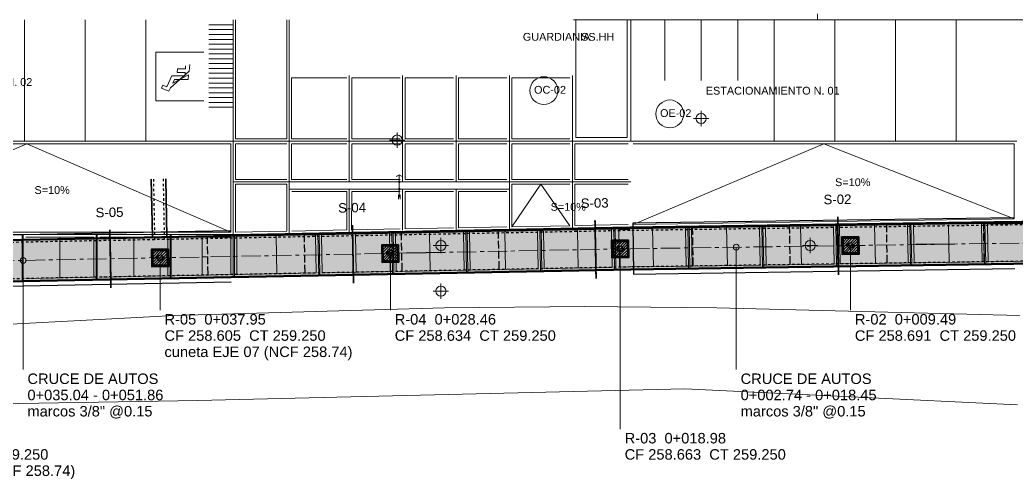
# Model space of a CAD drawing. Header units: metres. Extents: x -573 to 467, y -35 to 119.
# Drawn here: x -470.65 to -429.59, y 4.84 to 23.76 of the extents above; entities that cross this region are included whole.
import ezdxf
from ezdxf.enums import TextEntityAlignment as Align

# ---------------------------------------------------------------- set-up
doc = ezdxf.new("R2010")
doc.units = ezdxf.units.M
doc.header["$LTSCALE"] = 0.25
for name, pattern in [('CENTER', [5.08, 3.175, -0.635, 0.635, -0.635]), ('DASHED', [1.524, 1.27, -0.254]), ('HIDDEN', [0.375, 0.25, -0.125]), ('PHANTOM', [6.35, 3.175, -0.635, 0.635, -0.635, 0.635, -0.635])]:
    doc.linetypes.add(name, pattern=pattern)
for name, color, linetype, lineweight in [('ARQ-BASE', 8, 'CONTINUOUS', 13), ('ARQ-TEXTO', 8, 'CONTINUOUS', 13), ('CONCRETO', 250, 'CONTINUOUS', 50), ('CONCRETO-OCULTO', 8, 'HIDDEN', 25), ('CORTES', 6, 'CONTINUOUS', 50), ('CUNETA', 3, 'CONTINUOUS', 35), ('EJE-COLECTOR', 1, 'CENTER', 18), ('LLAMADAS', 30, 'CONTINUOUS', 18), ('MARCO-METALICO', 32, 'CONTINUOUS', 40), ('REGISTRO', 32, 'CONTINUOUS', 35), ('REGISTRO-TAPA', 30, 'CONTINUOUS', 18)]:
    doc.layers.add(name, color=color, linetype=linetype, lineweight=lineweight)
doc.layers.add('CONCRETO-ACHURADO', color=8, linetype='CONTINUOUS', true_color=0xe2e2e2)
for name, color, linetype in [('CRUCE-VEHICULAR', 30, 'CONTINUOUS'), ('CUNETA-OCULTA', 3, 'HIDDEN'), ('FLUJO', 150, 'CONTINUOUS'), ('JUNTAS', 8, 'DASHED'), ('LINDERO', 6, 'PHANTOM'), ('TEXTOS', 7, 'CONTINUOUS')]:
    doc.layers.add(name, color=color, linetype=linetype)
doc.styles.get("Standard").update_dxf_attribs({"font": 'arial.ttf'})

# ---------------------------------------------------------------- blocks, each defined once
blk = doc.blocks.new('REGISTRO-PLANTA')
at = {"layer": 'MARCO-METALICO'}
blk.add_lwpolyline([(-0.35, -0.35), (0.35, -0.35), (0.35, 0.35), (-0.35, 0.35)], close=True, dxfattribs=at)
for centre in [(-0.12, 0), (0.12, 0)]:
    blk.add_circle(centre, 0.015, dxfattribs=at)
at = {"layer": 'REGISTRO'}
blk.add_lwpolyline([(-0.3, -0.3), (0.3, -0.3), (0.3, 0.3), (-0.3, 0.3)], close=True, dxfattribs=at)
at = {"layer": 'REGISTRO-TAPA'}
for p, q in [((-0.29, 0.2765), (-0.2765, 0.29)), ((-0.29, 0.1632), (-0.1632, 0.29)), ((-0.29, 0.0499), (-0.0499, 0.29)), ((-0.29, -0.0634), (0.0634, 0.29)), ((-0.29, -0.1767), (0.1767, 0.29)), ((-0.29, -0.29), (0.29, 0.29)), ((-0.1767, -0.29), (0.29, 0.1767)), ((-0.0634, -0.29), (0.29, 0.0634)), ((0.0499, -0.29), (0.29, -0.0499)), ((0.1632, -0.29), (0.29, -0.1632)), ((0.2765, -0.29), (0.29, -0.2765))]:
    blk.add_line(p, q, dxfattribs=at)
blk = doc.blocks.new('SIMB-FLECHA')
at = {"layer": 'FLUJO'}
blk.add_lwpolyline([(-4, 0), (4, 0)], dxfattribs=at)
blk.add_solid([(4, 0), (1, 1.2), (1, -1.2)], dxfattribs=at)

msp = doc.modelspace()

# ---------------------------------------------------------------- hatches: boundary and pattern name
at = {"layer": 'CONCRETO-ACHURADO', "true_color": 0xe2e2e2}
h = msp.add_hatch(color=7, dxfattribs=at)
h.dxf.hatch_style = 1
h.paths.add_polyline_path([(-426.935, 15.451), (-427.435, 15.444), (-427.935, 15.436), (-428.435, 15.429), (-428.935, 15.422), (-429.435, 15.414), (-429.935, 15.407), (-430.435, 15.4), (-430.935, 15.393), (-431.435, 15.385), (-431.935, 15.378), (-432.435, 15.371), (-432.935, 15.363), (-433.435, 15.356), (-433.935, 15.349), (-434.435, 15.341), (-434.935, 15.334), (-435.435, 15.327), (-435.934, 15.32), (-436.434, 15.312), (-436.934, 15.305), (-437.434, 15.298), (-437.934, 15.29), (-438.434, 15.283), (-438.934, 15.276), (-439.434, 15.268), (-439.934, 15.261), (-440.434, 15.254), (-440.934, 15.246), (-441.434, 15.239), (-441.934, 15.232), (-442.434, 15.225), (-442.934, 15.217), (-443.434, 15.21), (-443.934, 15.203), (-444.434, 15.195), (-444.933, 15.188), (-445.433, 15.181), (-445.937, 15.171), (-446.437, 15.162), (-446.937, 15.152), (-447.437, 15.143), (-447.937, 15.133), (-448.437, 15.124), (-448.937, 15.114), (-449.437, 15.104), (-449.936, 15.095), (-450.436, 15.085), (-450.936, 15.076), (-451.436, 15.066), (-451.936, 15.057), (-452.436, 15.047), (-452.936, 15.037), (-453.436, 15.028), (-453.936, 15.018), (-454.436, 15.009), (-454.936, 14.999), (-455.435, 14.99), (-455.935, 14.98), (-456.435, 14.97), (-456.935, 14.961), (-457.435, 14.951), (-457.935, 14.942), (-458.435, 14.932), (-458.935, 14.923), (-459.435, 14.913), (-459.935, 14.903), (-460.435, 14.894), (-460.934, 14.884), (-461.434, 14.875), (-461.934, 14.865), (-462.434, 14.856), (-462.934, 14.846), (-463.434, 14.836), (-463.934, 14.827), (-464.434, 14.817), (-464.934, 14.808), (-465.434, 14.798), (-465.934, 14.789), (-466.433, 14.779), (-466.933, 14.769), (-467.433, 14.76), (-467.933, 14.75), (-468.433, 14.741), (-468.933, 14.731), (-469.433, 14.722), (-469.933, 14.712), (-470.433, 14.702), (-470.933, 14.693), (-471.433, 14.683), (-471.932, 14.674), (-472.432, 14.664), (-472.932, 14.655), (-473.432, 14.645), (-473.932, 14.635), (-474.432, 14.626), (-474.932, 14.616), (-475.432, 14.607), (-475.932, 14.597), (-476.432, 14.588), (-476.932, 14.578), (-477.431, 14.568), (-477.889, 14.57), (-478.388, 14.585), (-478.888, 14.601), (-479.388, 14.616), (-479.888, 14.632), (-480.387, 14.647), (-480.886, 14.713), (-481.385, 14.728), (-481.885, 14.744), (-482.385, 14.759), (-482.885, 14.775), (-483.384, 14.79), (-483.884, 14.806), (-484.384, 14.821), (-484.884, 14.837), (-485.384, 14.852), (-485.883, 14.868), (-486.383, 14.883), (-486.884, 14.849), (-487.384, 14.864), (-487.884, 14.88), (-488.384, 14.895), (-488.883, 14.911), (-489.383, 14.926), (-489.883, 14.942), (-490.383, 14.957), (-490.882, 14.973), (-491.382, 14.988), (-491.882, 15.004), (-492.382, 15.019), (-492.881, 15.035), (-493.381, 15.05), (-493.881, 15.066), (-494.381, 15.081), (-494.88, 15.097), (-495.38, 15.112), (-495.88, 15.128), (-496.38, 15.143), (-496.88, 15.159), (-497.379, 15.174), (-497.879, 15.19), (-498.379, 15.205), (-498.879, 15.221), (-499.378, 15.236), (-499.878, 15.252), (-500.378, 15.267), (-500.878, 15.283), (-501.377, 15.298), (-501.877, 15.314), (-502.377, 15.329), (-502.877, 15.345), (-503.376, 15.36), (-503.876, 15.376), (-504.376, 15.391), (-504.876, 15.407), (-505.209, 15.417), (-505.696, 15.529), (-506.183, 15.642), (-506.67, 15.754), (-507.157, 15.867), (-507.645, 15.979), (-508.132, 16.092), (-508.619, 16.204), (-509.106, 16.316), (-509.593, 16.429), (-510.081, 16.541), (-510.568, 16.654), (-511.055, 16.766), (-511.542, 16.878), (-512.029, 16.991), (-512.517, 17.103), (-513.004, 17.216), (-513.491, 17.328), (-513.978, 17.44), (-514.465, 17.553), (-514.953, 17.665), (-515.44, 17.778), (-515.927, 17.89), (-516.414, 18.003), (-516.901, 18.115), (-517.389, 18.227), (-517.876, 18.34), (-518.363, 18.452), (-518.85, 18.565), (-519.337, 18.677), (-519.825, 18.789), (-520.312, 18.902), (-520.799, 19.014), (-521.286, 19.127), (-521.773, 19.239), (-522.261, 19.352), (-522.748, 19.464), (-523.235, 19.576), (-523.722, 19.689), (-524.209, 19.801), (-524.697, 19.914), (-525.184, 20.026), (-525.671, 20.138), (-526.158, 20.251), (-526.645, 20.363), (-527.133, 20.476), (-527.62, 20.588), (-528.107, 20.7), (-528.594, 20.813), (-529.081, 20.925), (-529.569, 21.038), (-530.056, 21.15), (-530.543, 21.263), (-531.03, 21.375), (-531.517, 21.487), (-532.005, 21.6), (-532.492, 21.712), (-532.903, 21.811), (-533.379, 21.967), (-533.854, 22.123), (-534.329, 22.278), (-534.804, 22.434), (-535.279, 22.59), (-535.754, 22.746), (-536.229, 22.901), (-536.705, 23.057), (-537.18, 23.213), (-537.655, 23.368), (-538.13, 23.524), (-538.605, 23.68), (-539.08, 23.835), (-539.555, 23.991), (-540.031, 24.147), (-540.506, 24.302), (-540.981, 24.458), (-541.387, 24.603), (-541.848, 24.797), (-542.309, 24.99), (-542.77, 25.184), (-543.23, 25.377), (-543.691, 25.571), (-544.152, 25.765), (-544.613, 25.958), (-545.074, 26.152), (-545.535, 26.346), (-545.996, 26.539), (-546.457, 26.733), (-546.918, 26.926), (-547.379, 27.12), (-547.84, 27.314), (-548.301, 27.507), (-548.762, 27.701), (-549.223, 27.894), (-549.684, 28.088), (-550.145, 28.282), (-550.606, 28.475), (-551.067, 28.669), (-551.528, 28.863), (-551.989, 29.056), (-552.45, 29.25), (-552.911, 29.443), (-553.372, 29.637), (-553.833, 29.831), (-554.294, 30.024), (-554.755, 30.218), (-555.216, 30.412), (-555.614, 30.608), (-556.061, 30.832), (-556.508, 31.055), (-556.955, 31.279), (-557.402, 31.503), (-557.85, 31.727), (-558.297, 31.95), (-558.594, 32.079), (-558.984, 32.391), (-559.375, 32.703), (-559.766, 33.015), (-560.157, 33.327), (-560.548, 33.639), (-560.939, 33.95), (-561.33, 34.262), (-561.72, 34.574), (-561.783, 34.624), (-562.843, 33.295), (-562.781, 33.245), (-562.39, 32.933), (-561.999, 32.621), (-561.608, 32.31), (-561.217, 31.998), (-560.826, 31.686), (-560.435, 31.374), (-560.045, 31.062), (-559.654, 30.751), (-559.058, 30.43), (-558.61, 30.206), (-558.163, 29.983), (-557.716, 29.759), (-557.269, 29.535), (-556.822, 29.311), (-556.375, 29.088), (-555.875, 28.844), (-555.414, 28.651), (-554.953, 28.457), (-554.492, 28.263), (-554.031, 28.07), (-553.57, 27.876), (-553.109, 27.682), (-552.648, 27.489), (-552.187, 27.295), (-551.726, 27.102), (-551.265, 26.908), (-550.804, 26.714), (-550.343, 26.521), (-549.882, 26.327), (-549.421, 26.133), (-548.96, 25.94), (-548.499, 25.746), (-548.038, 25.553), (-547.577, 25.359), (-547.116, 25.165), (-546.655, 24.972), (-546.194, 24.778), (-545.733, 24.585), (-545.272, 24.391), (-544.811, 24.197), (-544.35, 24.004), (-543.889, 23.81), (-543.428, 23.616), (-542.967, 23.423), (-542.506, 23.229), (-542.045, 23.036), (-541.51, 22.843), (-541.035, 22.687), (-540.56, 22.531), (-540.085, 22.376), (-539.61, 22.22), (-539.134, 22.064), (-538.659, 21.908), (-538.184, 21.753), (-537.709, 21.597), (-537.234, 21.441), (-536.759, 21.286), (-536.284, 21.13), (-535.808, 20.974), (-535.333, 20.819), (-534.858, 20.663), (-534.383, 20.507), (-533.908, 20.352), (-533.433, 20.196), (-532.874, 20.056), (-532.387, 19.943), (-531.9, 19.831), (-531.412, 19.719), (-530.925, 19.606), (-530.438, 19.494), (-529.951, 19.381), (-529.464, 19.269), (-528.976, 19.156), (-528.489, 19.044), (-528.002, 18.932), (-527.515, 18.819), (-527.028, 18.707), (-526.54, 18.594), (-526.053, 18.482), (-525.566, 18.37), (-525.079, 18.257), (-524.592, 18.145), (-524.104, 18.032), (-523.617, 17.92), (-523.13, 17.807), (-522.643, 17.695), (-522.156, 17.583), (-521.668, 17.47), (-521.181, 17.358), (-520.694, 17.245), (-520.207, 17.133), (-519.72, 17.021), (-519.232, 16.908), (-518.745, 16.796), (-518.258, 16.683), (-517.771, 16.571), (-517.284, 16.458), (-516.796, 16.346), (-516.309, 16.234), (-515.822, 16.121), (-515.335, 16.009), (-514.848, 15.896), (-514.36, 15.784), (-513.873, 15.672), (-513.386, 15.559), (-512.899, 15.447), (-512.412, 15.334), (-511.924, 15.222), (-511.437, 15.11), (-510.95, 14.997), (-510.463, 14.885), (-509.976, 14.772), (-509.488, 14.66), (-509.001, 14.547), (-508.514, 14.435), (-508.027, 14.323), (-507.54, 14.21), (-507.052, 14.098), (-506.565, 13.985), (-506.078, 13.873), (-505.591, 13.761), (-504.928, 13.708), (-504.429, 13.692), (-503.929, 13.677), (-503.429, 13.661), (-502.929, 13.646), (-502.43, 13.63), (-501.93, 13.615), (-501.43, 13.599), (-500.93, 13.584), (-500.431, 13.568), (-499.931, 13.553), (-499.431, 13.537), (-498.931, 13.522), (-498.432, 13.506), (-497.932, 13.491), (-497.432, 13.475), (-496.932, 13.46), (-496.432, 13.444), (-495.933, 13.429), (-495.433, 13.413), (-494.933, 13.398), (-494.433, 13.382), (-493.934, 13.367), (-493.434, 13.351), (-492.934, 13.336), (-492.434, 13.32), (-491.935, 13.305), (-491.435, 13.289), (-490.935, 13.274), (-490.435, 13.258), (-489.936, 13.243), (-489.436, 13.227), (-488.936, 13.212), (-488.436, 13.196), (-487.937, 13.181), (-487.437, 13.165), (-486.937, 13.15), (-486.439, 13.084), (-485.939, 13.069), (-485.439, 13.053), (-484.94, 13.038), (-484.44, 13.022), (-483.94, 13.007), (-483.44, 12.991), (-482.94, 12.976), (-482.441, 12.96), (-481.941, 12.945), (-481.441, 12.929), (-480.941, 12.914), (-480.44, 12.948), (-479.94, 12.933), (-479.441, 12.917), (-478.941, 12.902), (-478.441, 12.886), (-477.941, 12.871), (-477.399, 12.869), (-476.899, 12.878), (-476.399, 12.888), (-475.899, 12.897), (-475.399, 12.907), (-474.899, 12.917), (-474.399, 12.926), (-473.9, 12.936), (-473.4, 12.945), (-472.9, 12.955), (-472.4, 12.964), (-471.9, 12.974), (-471.4, 12.984), (-470.9, 12.993), (-470.4, 13.003), (-469.9, 13.012), (-469.4, 13.022), (-468.9, 13.031), (-468.401, 13.041), (-467.901, 13.051), (-467.401, 13.06), (-466.901, 13.07), (-466.401, 13.079), (-465.901, 13.089), (-465.401, 13.098), (-464.901, 13.108), (-464.401, 13.118), (-463.901, 13.127), (-463.401, 13.137), (-462.902, 13.146), (-462.402, 13.156), (-461.902, 13.165), (-461.402, 13.175), (-460.902, 13.185), (-460.402, 13.194), (-459.902, 13.204), (-459.402, 13.213), (-458.902, 13.223), (-458.402, 13.232), (-457.902, 13.242), (-457.403, 13.252), (-456.903, 13.261), (-456.403, 13.271), (-455.903, 13.28), (-455.403, 13.29), (-454.903, 13.299), (-454.403, 13.309), (-453.903, 13.319), (-453.403, 13.328), (-452.903, 13.338), (-452.403, 13.347), (-451.904, 13.357), (-451.404, 13.366), (-450.904, 13.376), (-450.404, 13.386), (-449.904, 13.395), (-449.404, 13.405), (-448.904, 13.414), (-448.404, 13.424), (-447.904, 13.433), (-447.404, 13.443), (-446.904, 13.453), (-446.405, 13.462), (-445.905, 13.472), (-445.409, 13.481), (-444.909, 13.488), (-444.409, 13.496), (-443.909, 13.503), (-443.409, 13.51), (-442.909, 13.517), (-442.409, 13.525), (-441.909, 13.532), (-441.409, 13.539), (-440.909, 13.547), (-440.409, 13.554), (-439.909, 13.561), (-439.409, 13.569), (-438.909, 13.576), (-438.409, 13.583), (-437.909, 13.591), (-437.409, 13.598), (-436.91, 13.605), (-436.41, 13.612), (-435.91, 13.62), (-435.41, 13.627), (-434.91, 13.634), (-434.41, 13.642), (-433.91, 13.649), (-433.41, 13.656), (-432.91, 13.664), (-432.41, 13.671), (-431.91, 13.678), (-431.41, 13.685), (-430.91, 13.693), (-430.41, 13.7), (-429.91, 13.707), (-429.41, 13.715), (-428.91, 13.722), (-428.41, 13.729), (-427.91, 13.737), (-427.411, 13.744), (-426.911, 13.751)])

# ---------------------------------------------------------------- linework, layer by layer
at = {"layer": 'ARQ-BASE'}
for points in [[(-437.777, 24.009), (-437.777, 23.759)], [(-470.456, 23.759), (-470.456, 18.759)], [(-467.956, 23.759), (-467.956, 18.759)], [(-465.456, 23.759), (-465.456, 18.759)], [(-462.856, 23.559), (-461.856, 23.559)], [(-461.856, 18.759), (-461.856, 23.759)], [(-461.856, 23.559), (-461.856, 23.359)], [(-461.756, 18.859), (-461.756, 23.759)], [(-459.652, 23.759), (-459.652, 18.859)], [(-459.552, 23.759), (-459.552, 18.759)], [(-417.693, 23.759), (-447.827, 23.759)], [(-447.727, 23.759), (-447.727, 18.909)], [(-445.622, 18.909), (-445.622, 23.759)], [(-445.472, 18.759), (-445.472, 23.759)], [(-444.062, 23.759), (-444.062, 21.259)], [(-442.562, 23.759), (-442.562, 21.259)], [(-441.062, 23.759), (-441.062, 21.259)], [(-439.562, 23.759), (-439.562, 18.759)], [(-437.062, 23.759), (-437.062, 18.759)], [(-434.562, 23.759), (-434.562, 18.759)], [(-432.062, 23.759), (-432.062, 18.759)], [(-461.856, 23.359), (-462.856, 23.359)], [(-462.856, 23.159), (-461.856, 23.159)], [(-461.856, 23.159), (-461.856, 22.959)], [(-461.856, 22.959), (-462.856, 22.959)], [(-462.856, 22.759), (-461.856, 22.759)], [(-461.856, 22.759), (-461.856, 22.559)], [(-463.072, 22.424), (-465.047, 22.424)], [(-465.047, 22.424), (-465.047, 20.427)], [(-461.856, 22.559), (-462.856, 22.559)], [(-462.856, 22.359), (-461.856, 22.359)], [(-461.856, 22.359), (-461.856, 22.159)], [(-463.827, 21.745), (-463.819, 21.872)], [(-463.65, 21.918), (-463.677, 21.651)], [(-461.856, 22.159), (-462.856, 22.159)], [(-462.856, 21.959), (-461.856, 21.959)], [(-461.856, 21.959), (-461.856, 21.759)], [(-464.594, 21.006), (-464.386, 21.451)], [(-463.677, 21.651), (-464.44, 20.956)], [(-464.386, 21.451), (-463.855, 21.45)], [(-463.693, 21.501), (-464.344, 21.157)], [(-464.159, 21.591), (-464.158, 21.745)], [(-463.842, 21.591), (-464.159, 21.591)], [(-464.158, 21.745), (-463.827, 21.745)], [(-463.855, 21.45), (-463.842, 21.591)], [(-463.709, 21.308), (-463.693, 21.501)], [(-461.856, 21.759), (-462.856, 21.759)], [(-462.856, 21.559), (-461.856, 21.559)], [(-461.856, 21.359), (-462.856, 21.359)], [(-461.856, 21.559), (-461.856, 21.359)], [(-457.172, 21.369), (-459.452, 21.369)], [(-459.452, 21.369), (-459.452, 18.859)], [(-457.072, 17.086), (-457.072, 21.469)], [(-454.972, 21.369), (-456.972, 21.369)], [(-456.972, 21.369), (-456.972, 18.859)], [(-454.872, 21.469), (-454.872, 17.086)], [(-452.772, 21.369), (-454.772, 21.369)], [(-454.772, 21.369), (-454.772, 18.859)], [(-452.672, 21.469), (-452.672, 17.087)], [(-450.572, 21.369), (-452.572, 21.369)], [(-452.572, 21.369), (-452.572, 18.859)], [(-450.472, 21.469), (-450.472, 15.133)], [(-447.977, 21.369), (-450.372, 21.369)], [(-450.372, 21.369), (-450.372, 18.859)], [(-447.877, 21.469), (-447.877, 18.759)], [(-464.807, 20.947), (-464.757, 21.072)], [(-464.503, 20.823), (-464.807, 20.947)], [(-464.757, 21.072), (-464.594, 21.006)], [(-464.44, 20.956), (-464.503, 20.823)], [(-464.344, 21.157), (-464.273, 21.311)], [(-464.273, 21.311), (-463.709, 21.308)], [(-462.856, 21.159), (-461.856, 21.159)], [(-461.856, 20.959), (-462.856, 20.959)], [(-461.856, 21.159), (-461.856, 20.959)], [(-462.856, 20.759), (-461.856, 20.759)], [(-461.856, 20.559), (-462.856, 20.559)], [(-461.856, 20.759), (-461.856, 20.559)], [(-465.047, 20.427), (-463.072, 20.427)], [(-462.856, 20.359), (-461.856, 20.359)], [(-461.856, 20.159), (-462.856, 20.159)], [(-461.856, 20.359), (-461.856, 20.159)], [(-442.572, 19.386), (-442.572, 20.016)], [(-442.887, 19.701), (-442.257, 19.701)], [(-455.101, 18.494), (-455.101, 19.124)], [(-447.727, 18.909), (-445.622, 18.909)], [(-478.866, 18.759), (-461.856, 18.759)], [(-478.766, 18.659), (-461.956, 18.659)], [(-478.766, 15.015), (-470.361, 18.659)], [(-470.361, 18.659), (-461.956, 15.015)], [(-461.956, 18.659), (-461.956, 15.015)], [(-459.552, 18.759), (-461.856, 18.759)], [(-461.856, 18.759), (-461.856, 14.915)], [(-459.652, 18.859), (-461.756, 18.859)], [(-459.652, 18.659), (-461.756, 18.659)], [(-461.756, 18.659), (-461.756, 17.186)], [(-459.552, 18.759), (-447.877, 18.759)], [(-459.552, 18.759), (-459.552, 14.959)], [(-459.452, 18.859), (-457.172, 18.859)], [(-457.172, 18.659), (-459.452, 18.659)], [(-459.452, 18.659), (-459.452, 17.186)], [(-456.972, 18.859), (-454.972, 18.859)], [(-454.972, 18.659), (-456.972, 18.659)], [(-456.972, 18.659), (-456.972, 17.186)], [(-455.416, 18.809), (-454.786, 18.809)], [(-454.772, 18.859), (-452.772, 18.859)], [(-452.772, 18.659), (-454.772, 18.659)], [(-454.772, 18.659), (-454.772, 17.186)], [(-452.572, 18.859), (-450.572, 18.859)], [(-450.572, 18.659), (-452.572, 18.659)], [(-452.572, 18.659), (-452.572, 17.186)], [(-450.372, 18.859), (-447.977, 18.859)], [(-447.977, 18.659), (-450.372, 18.659)], [(-450.372, 18.659), (-450.372, 17.186)], [(-447.877, 18.759), (-445.472, 18.759)], [(-447.877, 18.759), (-447.877, 15.183)], [(-445.572, 18.659), (-447.777, 18.659)], [(-447.777, 18.659), (-447.777, 17.186)], [(-445.472, 18.759), (-429.562, 18.759)], [(-445.372, 15.33), (-437.517, 18.659)], [(-445.372, 18.659), (-429.662, 18.659)], [(-437.517, 18.659), (-429.661, 15.56)], [(-429.662, 18.659), (-429.662, 15.56)], [(-455.137, 17.307), (-455.012, 17.37)], [(-455.012, 17.37), (-455.012, 16.456)], [(-455.012, 17.37), (-454.887, 17.308)], [(-461.856, 17.086), (-459.445, 17.086)], [(-461.756, 17.186), (-459.652, 17.186)], [(-461.756, 16.986), (-461.756, 15.017)], [(-459.652, 16.986), (-461.756, 16.986)], [(-461.756, 16.986), (-461.756, 16.938)], [(-459.652, 15.059), (-459.652, 16.986)], [(-459.452, 17.186), (-457.172, 17.186)], [(-459.445, 17.086), (-457.072, 17.086)], [(-457.072, 17.086), (-450.472, 17.086)], [(-456.972, 17.186), (-454.972, 17.186)], [(-454.772, 17.186), (-452.772, 17.186)], [(-452.572, 17.186), (-450.572, 17.186)], [(-450.472, 17.087), (-445.472, 17.089)], [(-450.372, 17.186), (-447.977, 17.186)], [(-447.977, 16.988), (-450.372, 16.988)], [(-450.372, 16.988), (-450.372, 15.235)], [(-450.372, 15.235), (-449.174, 16.988)], [(-449.174, 16.988), (-447.978, 15.281)], [(-447.777, 17.186), (-445.572, 17.186)], [(-445.572, 16.988), (-447.777, 16.988)], [(-447.777, 16.988), (-447.777, 15.285)], [(-459.552, 16.786), (-450.472, 16.786)], [(-459.445, 16.686), (-457.172, 16.686)], [(-457.172, 16.686), (-457.172, 15.105)], [(-457.072, 16.786), (-457.072, 15.007)], [(-456.972, 16.687), (-456.973, 15.109)], [(-454.972, 16.687), (-456.972, 16.687)], [(-455.049, 16.547), (-455.049, 16.368)], [(-454.975, 16.547), (-454.975, 16.368)], [(-454.872, 16.786), (-454.872, 15.09)], [(-452.772, 16.687), (-454.772, 16.687)], [(-454.772, 16.687), (-454.772, 15.151)], [(-452.672, 16.787), (-452.672, 15.091)], [(-450.571, 16.687), (-452.571, 16.687)], [(-452.571, 16.687), (-452.571, 15.193)], [(-445.503, 15.228), (-419.862, 15.604)], [(-461.856, 14.915), (-445.503, 15.228)], [(-452.571, 15.193), (-450.571, 15.231)], [(-450.372, 15.235), (-447.978, 15.281)], [(-447.777, 15.285), (-445.573, 15.327)], [(-446.169, 15.216), (-446.135, 13.467)], [(-446.119, 15.217), (-446.085, 13.468)], [(-429.562, 15.462), (-445.472, 15.229)], [(-429.662, 15.56), (-445.372, 15.33)], [(-443.119, 15.263), (-443.086, 13.514)], [(-443.069, 15.264), (-443.036, 13.515)], [(-440.168, 15.206), (-440.138, 13.658)], [(-440.07, 15.308), (-440.036, 13.559)], [(-440.019, 15.309), (-439.986, 13.56)], [(-439.888, 13.661), (-439.918, 15.21)], [(-438.468, 15.231), (-438.438, 13.678)], [(-437.118, 15.251), (-437.088, 13.702)], [(-437.02, 15.352), (-436.986, 13.604)], [(-436.97, 15.353), (-436.936, 13.604)], [(-436.838, 13.706), (-436.868, 15.255)], [(-435.418, 15.276), (-435.388, 13.723)], [(-434.068, 15.296), (-434.039, 13.747)], [(-433.97, 15.397), (-433.937, 13.648)], [(-433.92, 15.398), (-433.887, 13.649)], [(-433.789, 13.751), (-433.818, 15.299)], [(-432.368, 15.321), (-432.339, 13.768)], [(-431.019, 15.34), (-430.989, 13.791)], [(-430.921, 15.442), (-430.887, 13.693)], [(-430.87, 15.443), (-430.837, 13.694)], [(-430.769, 15.344), (-427.969, 15.385)], [(-430.739, 13.795), (-430.769, 15.344)], [(-485.806, 14.915), (-461.856, 14.915)], [(-461.856, 14.915), (-478.866, 14.915)], [(-461.956, 15.015), (-478.766, 15.015)], [(-470.556, 14.915), (-470.556, 12.999)], [(-470.506, 14.915), (-470.506, 13)], [(-470.406, 14.815), (-467.606, 14.815)], [(-469.006, 14.815), (-469.006, 13.129)], [(-467.606, 14.815), (-467.606, 13.156)], [(-467.506, 14.915), (-467.506, 13.058)], [(-467.456, 14.915), (-467.456, 13.059)], [(-467.356, 14.815), (-464.556, 14.815)], [(-465.956, 14.815), (-465.956, 13.188)], [(-464.556, 14.815), (-464.556, 13.214)], [(-464.456, 14.915), (-464.456, 13.116)], [(-464.406, 14.915), (-464.406, 13.117)], [(-464.306, 14.815), (-461.956, 14.815)], [(-463.131, 14.815), (-463.131, 13.242)], [(-461.956, 14.815), (-461.956, 13.264)], [(-461.856, 14.915), (-461.856, 13.166)], [(-461.806, 14.916), (-461.806, 13.167)], [(-461.756, 15.017), (-459.652, 15.059)], [(-461.706, 13.269), (-461.706, 14.818)], [(-460.086, 14.849), (-460.057, 13.3)], [(-457.172, 15.105), (-459.445, 15.062)], [(-458.466, 14.88), (-458.435, 13.332)], [(-458.366, 14.982), (-458.333, 13.233)], [(-458.317, 14.983), (-458.283, 13.234)], [(-458.185, 13.336), (-458.215, 14.885)], [(-456.973, 15.109), (-454.972, 15.147)], [(-456.815, 14.912), (-456.785, 13.363)], [(-455.415, 14.939), (-455.385, 13.39)], [(-455.317, 15.04), (-455.284, 13.292)], [(-455.267, 15.041), (-455.234, 13.293)], [(-455.135, 13.395), (-455.165, 14.943)], [(-454.772, 15.151), (-452.772, 15.189)], [(-453.765, 14.97), (-453.736, 13.421)], [(-452.366, 14.997), (-452.336, 13.448)], [(-452.268, 15.099), (-452.234, 13.35)], [(-452.218, 15.1), (-452.184, 13.351)], [(-452.086, 13.453), (-452.116, 15.002)], [(-450.666, 15.03), (-450.636, 13.481)], [(-449.316, 15.055), (-449.287, 13.507)], [(-449.218, 15.157), (-449.185, 13.409)], [(-449.168, 15.158), (-449.135, 13.409)], [(-449.037, 13.511), (-449.066, 15.06)], [(-447.666, 15.086), (-447.637, 13.538)], [(-446.267, 15.113), (-446.237, 13.565)], [(-445.967, 15.12), (-445.501, 15.128)], [(-445.937, 13.571), (-445.967, 15.12)], [(-444.567, 15.142), (-444.537, 13.593)], [(-443.217, 15.162), (-443.188, 13.613)], [(-442.938, 13.617), (-442.967, 15.165)], [(-441.517, 15.187), (-441.488, 13.634)], [(-453.608, 14.464), (-452.978, 14.464)], [(-453.293, 14.149), (-453.293, 14.779)], [(-438.387, 14.464), (-437.757, 14.464)], [(-438.072, 14.149), (-438.072, 14.779)], [(-446.237, 13.565), (-449.037, 13.511)], [(-445.474, 13.58), (-445.937, 13.571)], [(-443.188, 13.613), (-445.474, 13.58)], [(-419.805, 13.855), (-445.472, 13.48)], [(-440.138, 13.658), (-442.938, 13.617)], [(-437.088, 13.702), (-439.888, 13.661)], [(-434.039, 13.747), (-436.838, 13.706)], [(-430.989, 13.791), (-433.789, 13.751)], [(-427.939, 13.836), (-430.739, 13.795)], [(-445.472, 13.48), (-477.693, 12.863)], [(-467.606, 13.156), (-470.406, 13.102)], [(-464.556, 13.214), (-467.356, 13.161)], [(-461.956, 13.264), (-464.307, 13.219)], [(-458.435, 13.332), (-461.706, 13.269)], [(-455.385, 13.39), (-458.185, 13.336)], [(-452.336, 13.448), (-455.135, 13.395)], [(-449.287, 13.507), (-452.086, 13.453)], [(-453.293, 12.271), (-453.293, 12.901)], [(-453.608, 12.586), (-452.978, 12.586)], [(-447.36, 11.948), (-453.144, 11.897)], [(-441.927, 11.9), (-447.36, 11.948)], [(-464.262, 11.576), (-474.67, 11.026)], [(-453.144, 11.897), (-464.262, 11.576)], [(-429.445, 11.577), (-441.927, 11.9)], [(-463.309, 8.077), (-443.235, 8.563)], [(-443.235, 8.563), (-429.533, 7.899)], [(-475.621, 7.868), (-463.309, 8.077)]]:
    msp.add_lwpolyline(points, dxfattribs=at)
for centre, radius in [((-449.052, 20.847), 0.574), ((-443.86, 19.887), 0.574), ((-442.572, 19.701), 0.21), ((-455.101, 18.809), 0.21), ((-455.012, 17.086), 0.03), ((-455.012, 16.786), 0.03), ((-453.293, 14.464), 0.21), ((-438.072, 14.464), 0.21), ((-453.293, 12.586), 0.21)]:
    msp.add_circle(centre, radius, dxfattribs=at)
at = {"layer": 'CONCRETO'}
for points in [[(-426.935, 15.451), (-445.501, 15.18), (-477.683, 14.563), (-480.887, 14.663)], [(-426.911, 13.751), (-445.472, 13.48), (-477.693, 12.863), (-480.94, 12.964)]]:
    msp.add_lwpolyline(points, dxfattribs=at)
at = {"layer": 'CONCRETO-OCULTO'}
for points in [[(-426.934, 15.351), (-445.499, 15.08), (-477.683, 14.463), (-505.221, 15.317), (-532.887, 21.701), (-541.293, 24.455), (-555.292, 30.335), (-558.713, 32.047), (-561.848, 34.548)], [(-426.912, 13.851), (-445.474, 13.58), (-477.692, 12.963), (-505.415, 13.823), (-533.29, 20.254), (-541.818, 23.049), (-555.918, 28.971), (-559.525, 30.776), (-562.784, 33.375)]]:
    msp.add_lwpolyline(points, dxfattribs=at)
at = {"layer": 'CORTES', "const_width": 0.07}
for points in [[(-436.904, 13.255), (-436.939, 15.655)], [(-456.896, 12.911), (-456.942, 15.311)], [(-446.898, 13.103), (-446.944, 15.502)], [(-466.894, 12.72), (-466.94, 15.119)]]:
    msp.add_lwpolyline(points, dxfattribs=at)
at = {"layer": 'CRUCE-VEHICULAR'}
for points in [[(-429.675, 15.611), (-445.385, 15.382), (-445.355, 13.282), (-429.645, 13.511)], [(-461.98, 15.064), (-477.682, 14.764), (-478.738, 14.796), (-478.803, 12.697), (-477.694, 12.663), (-461.94, 12.965)]]:
    msp.add_lwpolyline(points, dxfattribs=at)
at = {"layer": 'CUNETA'}
for points in [[(-465.185, 14.803), (-465.231, 17.202)], [(-464.585, 14.814), (-464.631, 17.214)]]:
    msp.add_lwpolyline(points, dxfattribs=at)
at = {"layer": 'CUNETA-OCULTA'}
for points in [[(-465.083, 14.705), (-465.131, 17.204)], [(-464.683, 14.712), (-464.731, 17.212)]]:
    msp.add_lwpolyline(points, dxfattribs=at)
at = {"layer": 'EJE-COLECTOR'}
msp.add_lwpolyline([(-426.923, 14.601), (-445.486, 14.33), (-477.688, 13.713), (-505.318, 14.57), (-533.089, 20.978), (-541.556, 23.752), (-555.605, 29.653), (-559.119, 31.411), (-562.316, 33.962)], dxfattribs=at)
at = {"layer": 'JUNTAS'}
for points in [[(-442.934, 15.217), (-442.909, 13.517)], [(-438.934, 15.276), (-438.909, 13.576)], [(-434.935, 15.334), (-434.91, 13.634)], [(-430.935, 15.393), (-430.91, 13.693)], [(-462.934, 14.846), (-462.901, 13.146)], [(-458.935, 14.922), (-458.902, 13.223)], [(-454.936, 14.999), (-454.903, 13.299)], [(-450.936, 15.076), (-450.904, 13.376)], [(-446.937, 15.152), (-446.904, 13.453)], [(-466.933, 14.769), (-466.901, 13.07)]]:
    msp.add_lwpolyline(points, dxfattribs=at)
at = {"layer": 'LINDERO'}
msp.add_lwpolyline([(-417.693, 13.958), (-419.804, 13.855), (-445.472, 13.48), (-477.693, 12.863), (-505.428, 13.723), (-533.317, 20.158), (-541.853, 22.955), (-555.96, 28.88), (-567.548, 34.679)], dxfattribs=at)
at = {"layer": 'LLAMADAS'}
for p, q in [((-441.121, 14.394), (-441.121, 9.351)), ((-436.412, 14.463), (-436.412, 11.8)), ((-455.379, 14.14), (-455.379, 11.8)), ((-445.901, 14.322), (-445.901, 6.902)), ((-470.516, 13.851), (-470.516, 9.351)), ((-464.868, 13.959), (-464.868, 11.8))]:
    msp.add_line(p, q, dxfattribs=at)
for centre in [(-445.901, 14.322), (-441.121, 14.394), (-436.412, 14.463), (-470.516, 13.851), (-464.868, 13.959), (-455.379, 14.14)]:
    msp.add_circle(centre, 0.12, dxfattribs=at)

# ---------------------------------------------------------------- block references
for p, rotation in [((-436.412, 14.463), 180.837), ((-455.379, 14.14), 181.097), ((-445.901, 14.322), 181.097), ((-464.868, 13.959), 181.097)]:
    msp.add_blockref('REGISTRO-PLANTA', p, dxfattribs=dict(rotation=rotation))
at = {"xscale": 0.2, "yscale": 0.2}
for p, rotation in [((-453.919, 14.168), -178.90303117913902), ((-432.922, 14.513), -179.16299849476442)]:
    msp.add_blockref('SIMB-FLECHA', p, dxfattribs=dict(at, rotation=rotation))

# ---------------------------------------------------------------- texts
at = {"layer": 'ARQ-TEXTO'}
for s, p in [('GUARDIANIA', (-449.918, 22.903)), ('SS.HH', (-447.516, 22.903)), ('ESTACIONAMIENTO N. 02', (-475.65, 21.042)), ('OC-02', (-449.455, 20.72)), ('ESTACIONAMIENTO N. 01', (-442.376, 20.683)), ('OE-02', (-444.263, 19.76)), ('S=10%', (-470.046, 16.59)), ('S=10%', (-437.047, 16.912)), ('S=10%', (-448.773, 15.896))]:
    msp.add_text(s, height=0.32, dxfattribs=at).set_placement(p)
at = {"layer": 'CORTES'}
for s, rotation, p in [('S-03', 1.097, (-446.951, 15.902)), ('S-02', 0.837, (-436.945, 16.055)), ('S-05', 1.097, (-466.948, 15.519)), ('S-04', 1.097, (-456.95, 15.711))]:
    msp.add_text(s, height=0.39, rotation=rotation, dxfattribs=at).set_placement(p, align=Align.BOTTOM_CENTER)
at = {"layer": 'TEXTOS', "color": 7}
for s, p in [('R-05  0+037.95', (-464.688, 11.64)), ('R-04  0+028.46', (-455.199, 11.64)), ('R-02  0+009.49', (-436.232, 11.64)), ('CF 258.605  CT 259.250', (-464.688, 10.97)), ('CF 258.634  CT 259.250', (-455.199, 10.97)), ('CF 258.691  CT 259.250', (-436.232, 10.97)), ('cuneta EJE 07 (NCF 258.74)', (-464.688, 10.301)), ('R-03  0+018.98', (-445.721, 6.742)), ('CF 258.571  CT 259.250', (-476.115, 6.073)), ('CF 258.663  CT 259.250', (-445.721, 6.073)), ('cuneta EJE 10 (NCF 258.74)', (-476.115, 5.403))]:
    msp.add_text(s, height=0.432, dxfattribs=at).set_placement(p, align=Align.TOP_LEFT)
at = {"layer": 'TEXTOS', "color": 30}
for s, p in [('CRUCE DE AUTOS', (-470.336, 9.191)), ('CRUCE DE AUTOS', (-440.941, 9.191)), ('0+035.04 - 0+051.86', (-470.336, 8.522)), ('0+002.74 - 0+018.45', (-440.941, 8.522)), ('marcos 3/8" @0.15', (-470.336, 7.852)), ('marcos 3/8" @0.15', (-440.941, 7.852))]:
    msp.add_text(s, height=0.432, dxfattribs=at).set_placement(p, align=Align.TOP_LEFT)

doc.saveas('drawing.dxf')
